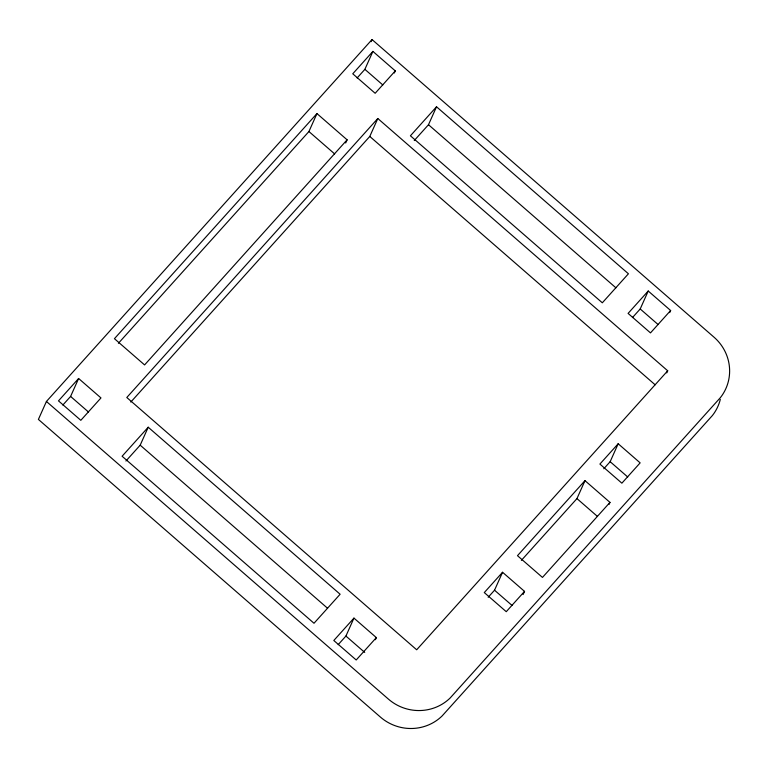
<?xml version="1.0" encoding="UTF-8"?>
<svg xmlns="http://www.w3.org/2000/svg" width="768" height="768" viewBox="0 0 768 768"><rect width="100%" height="100%" fill="white"/><g stroke="black" fill="none" stroke-linecap="round" stroke-linejoin="round"><path stroke-width="1.15" d="M46.426 401.462L388.435 699.12A45.341 44.054 24.1 0 0 450.144 698.006L720.432 397.584A45.341 44.054 24.1 0 0 714.038 337.21L372.038 39.552L46.426 401.462L38.4 419.414L380.4 717.062A45.341 44.054 24.1 0 0 442.109 715.958L712.406 415.526A45.341 44.054 24.1 0 0 720.317 399.389M62.851 405.043L70.598 396.432L78.624 378.49L100.963 397.93L80.822 420.317L58.483 400.867L78.624 378.49M125.942 461.002L140.189 445.171L148.214 427.219L340.118 594.24L314.006 623.261L122.102 456.24L148.214 427.219M118.406 343.286L308.928 131.53L316.954 113.578L347.107 139.824L345.686 142.992M371.088 41.664L372.038 39.552M357.13 77.952L364.877 69.341L372.902 51.398L395.299 70.896L394.358 72.998M130.8 402.077L369.782 136.445L377.808 118.502L667.699 370.79L666.749 372.902M414.259 140.544L428.496 124.714L436.522 106.771L628.426 273.782L602.314 302.803L410.419 135.792L436.522 106.771M338.179 644.659L345.926 636.048L353.952 618.106L376.349 637.603L375.408 639.715M488.179 597.274L494.534 590.208L502.56 572.266L524.525 591.379L523.114 594.547M632.458 317.578L640.205 308.966L648.23 291.014L670.627 310.512L669.677 312.624M521.366 560.381L576.96 498.595L584.986 480.643L609.974 502.387L609.024 504.499M603.802 468.758L610.157 461.693L618.182 443.75L640.147 462.874L621.878 483.178L599.904 464.064L618.182 443.75M316.954 113.578L114.432 338.688L144.586 364.925L347.107 139.824M372.902 51.398L352.762 73.786L375.158 93.274L395.299 70.896M377.808 118.502L126.797 397.498L416.678 649.786L667.699 370.79M353.952 618.106L333.811 640.493L356.208 659.99L376.349 637.603M648.23 291.014L628.09 313.402L650.486 332.899L670.627 310.512M502.56 572.266L484.282 592.579L506.256 611.693L524.525 591.379M584.986 480.643L517.478 555.677L542.467 577.421L609.974 502.387M364.877 69.341L382.79 84.941M428.496 124.714L615.898 287.808M640.205 308.966L658.118 324.557M369.782 136.445L655.152 384.806M308.928 131.53L334.646 153.907M610.157 461.693L627.734 476.995M576.96 498.595L597.485 516.451M494.534 590.208L512.112 605.501M140.189 445.171L327.581 608.266M70.598 396.432L88.464 411.984M345.926 636.048L364.733 652.426"/></g></svg>
